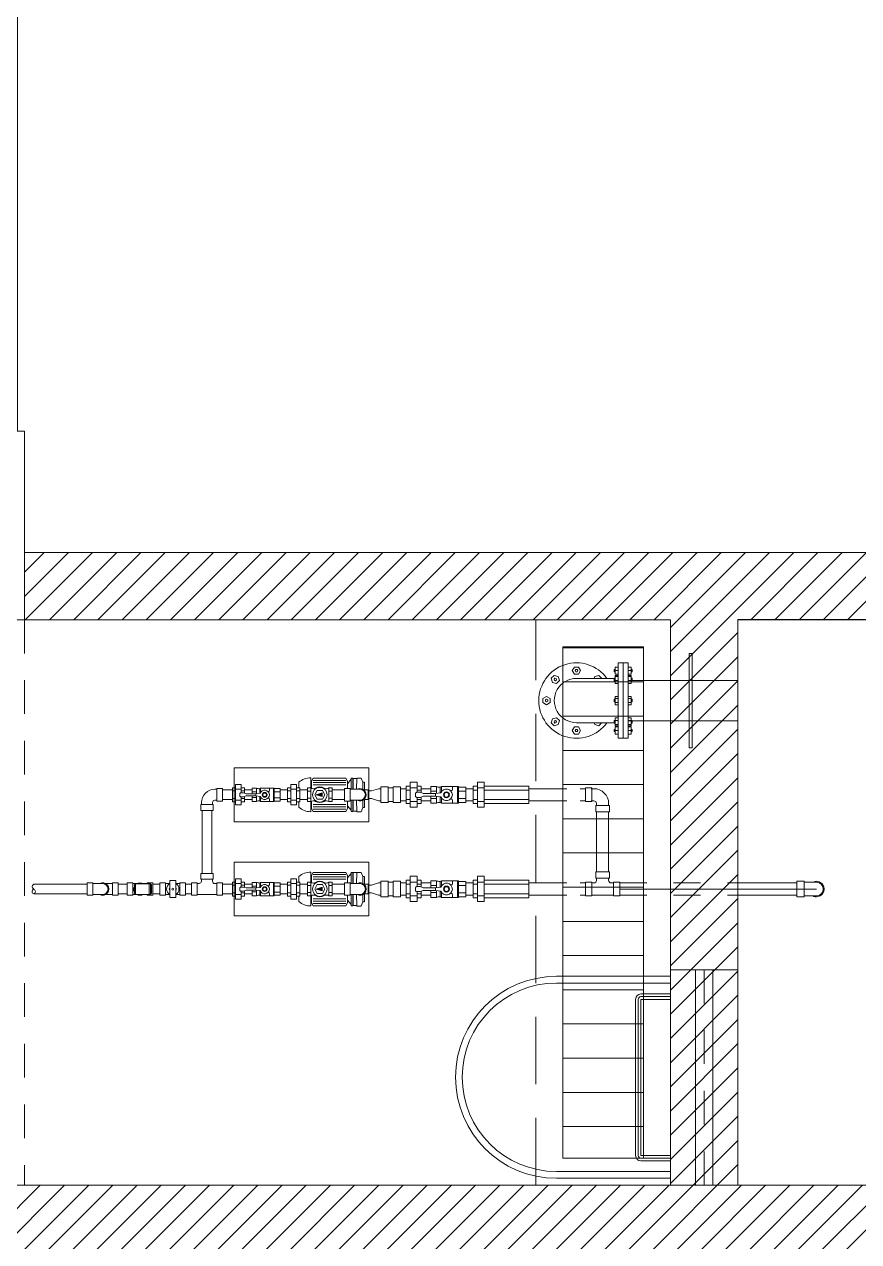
# Model space of a CAD drawing. Header units: millimetres. Extents: x 2085 to 2829, y 1347 to 1643.
# Drawn here: x 2164.391 to 2167.49, y 1611.779 to 1616.299 of the extents above; entities that cross this region are included whole.
import ezdxf

# ---------------------------------------------------------------- set-up
doc = ezdxf.new("R2010")
doc.units = ezdxf.units.MM
for name, pattern in [('HIDDEN', [0.375, 0.25, -0.125]), ('HIDDEN2', [0.1875, 0.125, -0.0625]), ('X_Cisterna$0$DASHED2', [0.375, 0.25, -0.125])]:
    doc.linetypes.add(name, pattern=pattern)
doc.layers.get('0').update_dxf_attribs({"color": 251, "lineweight": 9})
for name, color, linetype, lineweight in [('A-BARANDAS', 251, 'Continuous', 9), ('A-ESTRUCTURA-HATCH', 251, 'Continuous', 13), ('A-ESTRUCTURA-MUROS', 251, 'Continuous', 13), ('A-ESTRUCTURA-PLACAS', 251, 'Continuous', 13), ('A-ESTRUCTURA-VIGAS', 251, 'HIDDEN2', 13), ('A-MUROS', 251, 'Continuous', 9), ('A-SANITARIOS', 251, 'Continuous', 13), ('A_20_Barandas', 251, 'Continuous', 13), ('DESAGUE', 251, 'Continuous', 13), ('X_Cisterna$0$01', 251, 'Continuous', 13), ('X_Cisterna$0$POSTE', 251, 'Continuous', 13), ('X_Cisterna$0$SA-DOMW-EQPM', 251, 'Continuous', 13), ('X_Cisterna$0$SA-EL-EX', 251, 'Continuous', 13), ('X_Cisterna$0$SA-EQUI-CON', 251, 'Continuous', 13)]:
    doc.layers.add(name, color=color, linetype=linetype, lineweight=lineweight)

# ---------------------------------------------------------------- blocks, each defined once
blk = doc.blocks.new('estructuras sotano 1')
at = {"layer": 'A-ESTRUCTURA-HATCH'}
h = blk.add_hatch(dxfattribs=at)
h.set_pattern_fill('ANSI31', color=256, scale=0.02)
h.set_pattern_definition([(45, (-226278.28786, -8188240.62345), (-0.04490128060535, 0.04490128060535), [])])
h.paths.add_polyline_path([(13.08, 0.25), (13.08, 11.25), (15.015, 11.25), (15.015, 11.5), (11.98, 11.5), (11.98, 11.25), (12.83, 11.25), (12.83, 8.8215), (0.25, 8.8215), (0.25, 11.25), (4.22, 11.25), (4.22, 11.5), (0, 11.5), (0, 0.25), (0.25, 0.25), (0.25, 2.7299), (12.8238, 2.7299), (12.8238, 2.9799), (0.25, 2.9799), (0.25, 5.38), (12.8234, 5.38), (12.8234, 5.63), (0.25, 5.63), (0.25, 8.5715), (12.83, 8.5715), (12.83, 0.25)])
h.paths.add_polyline_path([(4.47, 11.5), (11.43, 11.5), (11.43, 11.25), (4.47, 11.25)], flags=17)
h.paths.add_polyline_path([(19.19, 11.5), (26.15, 11.5), (26.15, 11.25), (21.84, 11.25), (21.84, 9.1504), (27.24, 9.1504), (27.24, 11.25), (26.4, 11.25), (26.4, 11.5), (27.49, 11.5), (27.49, 0.25), (27.24, 0.25), (27.24, 4.7254), (26.4, 4.7254), (26.4, 4.9754), (27.24, 4.9754), (27.24, 8.9004), (19.19, 8.9004), (19.19, 5.25), (18.94, 5.25), (18.94, 9.1504), (21.59, 9.1504), (21.59, 11.25), (19.19, 11.25)])
h.paths.add_polyline_path([(19.19, 4.9754), (26.15, 4.9754), (26.15, 4.7254), (19.19, 4.7254)], flags=17)
h.paths.add_polyline_path([(18.94, 4.55), (19.19, 4.55), (19.19, 0.25), (18.94, 0.25)], flags=17)
at = {"layer": 'A-ESTRUCTURA-MUROS'}
for points in [[(19.19, 11.5), (26.15, 11.5)], [(19.19, 11.25), (21.59, 11.25), (21.59, 9.1504), (18.94, 9.1504), (18.94, 5.25)], [(26.4, 11.25), (27.24, 11.25), (27.24, 9.1504), (21.84, 9.1504), (21.84, 11.25), (26.15, 11.25)]]:
    blk.add_lwpolyline(points, dxfattribs=at)
at = {"layer": 'A-ESTRUCTURA-MUROS', "linetype": 'HIDDEN2'}
for points in [[(21.59, 9.9504), (21.84, 9.9504)], [(21.715, 9.1504), (21.715, 9.9504)], [(21.59, 9.1504), (21.84, 9.1504)]]:
    blk.add_lwpolyline(points, dxfattribs=at)
at = {"layer": 'A-ESTRUCTURA-VIGAS'}
blk.add_lwpolyline([(19.19, 11.25), (19.19, 9.1504)], dxfattribs=at)
blk = doc.blocks.new('A$C59BA0E3C')
at = {"layer": 'A-BARANDAS', "ltscale": 0.5}
for points in [[(-0.3756, 0.4242), (-0.3756, 0.0004)], [(-0.3506, 0.4242), (-0.3506, 0.0004)], [(0.3494, 0.4242), (0.3494, 0.0004)], [(0.3744, 0.4242), (0.3744, 0.0004)]]:
    blk.add_lwpolyline(points, dxfattribs=at)
for radius in [0.375, 0.35]:
    blk.add_arc((-0.0006, 0.4242), radius, 0, 180, dxfattribs=at)
blk = doc.blocks.new('ESCALERA')
at = {"layer": 'A_20_Barandas', "linetype": 'Continuous', "ltscale": 0.3}
for p, q in [((-0.31, 0), (-0.31, 0.11)), ((-0.3, 0), (-0.3, 0.11)), ((0.29, 0.13), (-0.29, 0.13)), ((0.29, 0.12), (-0.29, 0.12)), ((-0.29, 0), (-0.29, 0.11)), ((0.29, 0.11), (-0.29, 0.11)), ((0.29, 0), (0.29, 0.11)), ((0.3, 0), (0.3, 0.11)), ((0.31, 0), (0.31, 0.11))]:
    blk.add_line(p, q, dxfattribs=at)
for centre, radius, start, end in [((-0.29, 0.11), 0.02, 90, 180), ((-0.29, 0.11), 0.01, 90, 180), ((0.29, 0.11), 0.02, 0, 90), ((0.29, 0.11), 0.01, 0, 90)]:
    blk.add_arc(centre, radius, start, end, dxfattribs=at)
blk = doc.blocks.new('bombas riego')
at = {"layer": 'X_Cisterna$0$SA-DOMW-EQPM'}
for points in [[(1.5666, 0.35), (1.5437, 0.3433), (1.5437, 0.3567)], [(1.5666, 0), (1.5437, -0.0067), (1.5437, 0.0067)]]:
    blk.add_hatch(color=256, dxfattribs=at).paths.add_polyline_path(points)
blk.add_lwpolyline([(0.4386, 0), (-0.2915, 0)])
at = {"layer": 'X_Cisterna$0$01', "linetype": 'Continuous', "extrusion": (0, 0, -1)}
for p, q in [((1.3993, 0.4119), (1.3923, 0.397)), ((1.3993, 0.4119), (1.415, 0.4119)), ((1.4293, 0.4108), (1.415, 0.4108)), ((1.4305, 0.4119), (1.4305, 0.3703)), ((1.4361, 0.4119), (1.4305, 0.4119)), ((1.4361, 0.3703), (1.4361, 0.4119)), ((1.4361, 0.4077), (1.4502, 0.391)), ((1.4558, 0.4119), (1.4502, 0.4006)), ((1.4558, 0.4119), (1.5777, 0.4119)), ((1.5777, 0.4119), (1.5833, 0.4006)), ((1.5862, 0.4129), (1.5862, 0.3753)), ((1.5862, 0.3753), (1.5862, 0.4129)), ((1.4502, 0.3731), (1.4502, 0.4006)), ((1.4558, 0.4035), (1.5777, 0.4035)), ((1.4558, 0.395), (1.5777, 0.395)), ((1.4558, 0.3866), (1.5777, 0.3866)), ((1.5833, 0.3738), (1.5833, 0.4006)), ((1.5833, 0.4003), (1.5862, 0.4003)), ((1.6304, 0.3963), (1.6304, 0.376)), ((1.4305, 0.2881), (1.4305, 0.3297)), ((1.4361, 0.3297), (1.4361, 0.2881)), ((1.5833, 0.2994), (1.5833, 0.3263)), ((1.5862, 0.3248), (1.5862, 0.2871)), ((1.6304, 0.3241), (1.6304, 0.3037)), ((1.3993, 0.2865), (1.3923, 0.3031)), ((1.3993, 0.2865), (1.415, 0.2865)), ((1.4293, 0.2893), (1.4151, 0.2893)), ((1.4305, 0.2881), (1.4305, 0.2887)), ((1.4305, 0.2887), (1.4305, 0.2881)), ((1.4305, 0.2881), (1.4361, 0.2881)), ((1.4361, 0.2924), (1.4502, 0.309)), ((1.4558, 0.2881), (1.4502, 0.2994)), ((1.4558, 0.3135), (1.5777, 0.3135)), ((1.4558, 0.305), (1.5777, 0.305)), ((1.4558, 0.2966), (1.5777, 0.2966)), ((1.4558, 0.2881), (1.5777, 0.2881)), ((1.5777, 0.2881), (1.5833, 0.2994)), ((1.5833, 0.2994), (1.5862, 0.2994)), ((1.3993, 0.0619), (1.3923, 0.047)), ((1.3993, 0.0619), (1.415, 0.0619)), ((1.4293, 0.0608), (1.415, 0.0608)), ((1.4305, 0.0619), (1.4305, 0.0514)), ((1.4361, 0.0619), (1.4305, 0.0619)), ((1.4305, 0.0203), (1.4305, 0.0619)), ((1.4361, 0.0203), (1.4361, 0.0619)), ((1.4361, 0.0577), (1.4505, 0.0407)), ((1.4558, 0.0619), (1.4502, 0.0506)), ((1.4502, 0.0231), (1.4502, 0.0506)), ((1.4558, 0.0619), (1.5777, 0.0619)), ((1.4558, 0.0534), (1.5777, 0.0534)), ((1.5777, 0.0619), (1.5833, 0.0506)), ((1.5833, 0.0238), (1.5833, 0.0506)), ((1.5833, 0.0503), (1.5862, 0.0503)), ((1.5862, 0.0252), (1.5862, 0.0629)), ((1.5862, 0.0629), (1.5862, 0.0364)), ((1.6304, 0.0463), (1.6304, 0.0307)), ((1.6304, 0.026), (1.6304, 0.0463)), ((1.4502, 0.0231), (1.4502, 0.038)), ((1.4558, 0.045), (1.5777, 0.045)), ((1.4558, 0.0366), (1.5777, 0.0366)), ((1.4305, -0.0619), (1.4305, -0.0203)), ((1.4361, -0.0203), (1.4361, -0.0555)), ((1.4361, -0.0619), (1.4361, -0.0254)), ((1.4361, -0.0577), (1.4502, -0.041)), ((1.4558, -0.0366), (1.5777, -0.0366)), ((1.4558, -0.045), (1.5777, -0.045)), ((1.5833, -0.0506), (1.5833, -0.0238)), ((1.5862, -0.0252), (1.5862, -0.0629)), ((1.6304, -0.0259), (1.6304, -0.0463)), ((1.6304, -0.0307), (1.6304, -0.0463)), ((1.6304, -0.0307), (1.6304, -0.0463)), ((1.3993, -0.0635), (1.3923, -0.0469)), ((1.3993, -0.0635), (1.415, -0.0635)), ((1.4293, -0.0607), (1.4151, -0.0607)), ((1.4305, -0.0619), (1.4305, -0.0613)), ((1.4305, -0.0613), (1.4305, -0.0619)), ((1.4305, -0.0619), (1.4361, -0.0619)), ((1.4558, -0.0619), (1.4502, -0.0506)), ((1.4558, -0.0534), (1.5777, -0.0534)), ((1.4558, -0.0619), (1.5777, -0.0619)), ((1.5777, -0.0619), (1.5833, -0.0506)), ((1.5833, -0.0506), (1.5862, -0.0506))]:
    blk.add_line(p, q, dxfattribs=at)
at = {"layer": 'X_Cisterna$0$01', "linetype": 'Continuous'}
for p, q in [((1.4159, 0.3703), (1.415, 0.4119)), ((1.4293, 0.3703), (1.4293, 0.4108)), ((0.5448, 0.3725), (0.5429, 0.3725)), ((0.5665, 0.3725), (0.5858, 0.3725)), ((0.7358, 0.3725), (0.7767, 0.3725)), ((0.9829, 0.3725), (1.0108, 0.3725)), ((1.176, 0.3725), (1.1407, 0.3725)), ((1.2528, 0.3725), (1.2322, 0.3725)), ((1.3735, 0.3681), (1.3708, 0.3681)), ((1.3708, 0.3681), (1.3708, 0.332)), ((1.387, 0.3681), (1.3735, 0.3681)), ((1.3735, 0.3681), (1.3735, 0.332)), ((1.3923, 0.397), (1.387, 0.397)), ((1.387, 0.397), (1.387, 0.366)), ((1.5063, 0.368), (1.4614, 0.368)), ((1.599, 0.368), (1.6272, 0.368)), ((1.6722, 0.368), (1.7004, 0.368)), ((1.8326, 0.368), (1.8043, 0.368)), ((1.9141, 0.368), (1.8775, 0.368)), ((0.5448, 0.3275), (0.5429, 0.3275)), ((0.5665, 0.3275), (0.5858, 0.3275)), ((0.7358, 0.3275), (0.7767, 0.3275)), ((0.9829, 0.3275), (1.0108, 0.3275)), ((1.176, 0.3275), (1.1407, 0.3275)), ((1.2528, 0.3275), (1.2322, 0.3275)), ((1.3708, 0.332), (1.3735, 0.332)), ((1.3735, 0.332), (1.387, 0.332)), ((1.387, 0.334), (1.387, 0.3031)), ((1.4159, 0.3297), (1.415, 0.2865)), ((1.4293, 0.2893), (1.4293, 0.3297)), ((1.5063, 0.332), (1.4614, 0.332)), ((1.599, 0.332), (1.6272, 0.332)), ((1.6722, 0.332), (1.7004, 0.332)), ((1.8326, 0.332), (1.8043, 0.332)), ((1.9141, 0.332), (1.8775, 0.332)), ((0.4801, 0.0639), (0.4801, 0.2861)), ((0.5251, 0.0639), (0.5251, 0.2861)), ((1.387, 0.3031), (1.3923, 0.3031)), ((1.9538, 0.0578), (1.9538, 0.2922)), ((1.9898, 0.0578), (1.9898, 0.2922)), ((1.3923, 0.047), (1.387, 0.047)), ((1.387, 0.047), (1.387, 0.016)), ((1.4159, 0.0203), (1.415, 0.0619)), ((1.4293, 0.0203), (1.4293, 0.0608)), ((0, 0.0225), (-0.2193, 0.0225)), ((0.5665, 0.0225), (0.5858, 0.0225)), ((0.7358, 0.0225), (0.7767, 0.0225)), ((0.9829, 0.0225), (1.0108, 0.0225)), ((1.176, 0.0225), (1.1407, 0.0225)), ((1.2528, 0.0225), (1.2322, 0.0225)), ((1.3735, 0.0181), (1.3708, 0.0181)), ((1.3708, 0.0181), (1.3708, -0.0181)), ((1.387, 0.0181), (1.3735, 0.0181)), ((1.3735, 0.0181), (1.3735, -0.0181)), ((1.5063, 0.018), (1.4614, 0.018)), ((1.599, 0.018), (1.6272, 0.018)), ((1.6722, 0.018), (1.7004, 0.018)), ((1.8326, 0.018), (1.8043, 0.018)), ((1.9141, 0.018), (1.8775, 0.018)), ((2.0511, 0.018), (2.0296, 0.018)), ((2.1727, 0.018), (2.1467, 0.018)), ((2.3017, 0.018), (2.2682, 0.018)), ((2.4172, 0.018), (2.6151, 0.018)), ((0, -0.0225), (-0.2193, -0.0225)), ((0.5665, -0.0225), (0.5858, -0.0225)), ((0.7358, -0.0225), (0.7767, -0.0225)), ((0.9829, -0.0225), (1.0108, -0.0225)), ((1.176, -0.0225), (1.1407, -0.0225)), ((1.2528, -0.0225), (1.2322, -0.0225)), ((1.3708, -0.0181), (1.3735, -0.0181)), ((1.3735, -0.0181), (1.387, -0.0181)), ((1.387, -0.016), (1.387, -0.0469)), ((1.4159, -0.0203), (1.415, -0.0635)), ((1.4293, -0.0607), (1.4293, -0.0203)), ((1.5063, -0.018), (1.4614, -0.018)), ((1.599, -0.018), (1.6272, -0.018)), ((1.6722, -0.018), (1.7004, -0.018)), ((1.8326, -0.018), (1.8043, -0.018)), ((1.9141, -0.018), (1.8775, -0.018)), ((2.0511, -0.018), (2.0296, -0.018)), ((2.1727, -0.018), (2.1467, -0.018)), ((2.3017, -0.018), (2.2682, -0.018)), ((2.4172, -0.018), (2.6151, -0.018)), ((1.387, -0.0469), (1.3923, -0.0469))]:
    blk.add_line(p, q, dxfattribs=at)
at = {"layer": 'X_Cisterna$0$01', "linetype": 'X_Cisterna$0$DASHED2', "ltscale": 0.2}
for p, q in [((0.7358, 0.3725), (0.5858, 0.3725)), ((0.7358, 0.3275), (0.5858, 0.3275)), ((0.4386, 0.0225), (0, 0.0225)), ((0.7358, 0.0225), (0.5858, 0.0225)), ((0.4386, -0.0225), (0, -0.0225)), ((0.7358, -0.0225), (0.5858, -0.0225))]:
    blk.add_line(p, q, dxfattribs=at)
at = {"layer": 'X_Cisterna$0$01', "linetype": 'Continuous', "flags": 128}
for points in [[(1.3923, 0.3703), (1.3923, 0.397)], [(1.3923, 0.3031), (1.3923, 0.3297)], [(1.4502, 0.2994), (1.4502, 0.3269)], [(1.3923, 0.0203), (1.3923, 0.047)], [(1.3923, -0.0469), (1.3923, -0.0203)], [(1.4502, -0.0506), (1.4502, -0.0231)]]:
    blk.add_lwpolyline(points, dxfattribs=at)
at = {"layer": 'X_Cisterna$0$01', "linetype": 'Continuous', "extrusion": (0, 0, -1)}
for centre, start, end in [((-1.5867, 0.3473), 89.5068, 131.7264), ((-1.5867, 0.3528), 228.2736, 270.4932), ((-1.5867, -0.0028), 89.5068, 131.7264), ((-1.5867, 0.0028), 228.2736, 270.4932)]:
    blk.add_arc(centre, 0.0657, start, end, dxfattribs=at)
at = {"layer": 'X_Cisterna$0$01', "linetype": 'Continuous'}
blk.add_spline([(2.6151, 0.018), (2.6211, 0.009), (2.6151, 0), (2.6091, -0.009), (2.6151, -0.018), (2.6211, -0.009), (2.6151, 0)], degree=3, dxfattribs=at)
at = {"layer": 'X_Cisterna$0$POSTE'}
for points in [[(2.1815, 0.0197), (2.1775, 0.0152), (2.1775, -0.0152), (2.1815, -0.0197)], [(2.2374, 0.0197), (2.2414, 0.0152), (2.2414, -0.0152), (2.2374, -0.0197)]]:
    blk.add_lwpolyline(points, dxfattribs=at)
blk.add_lwpolyline([(2.2374, 0.0197), (2.1815, 0.0197), (2.1815, -0.0197), (2.2374, -0.0197)], close=True, dxfattribs=at)
at = {"layer": 'X_Cisterna$0$POSTE', "flags": 128}
blk.add_lwpolyline([(2.1862, 0.0197), (2.1862, -0.0197)], dxfattribs=at)
at = {"layer": 'X_Cisterna$0$SA-DOMW-EQPM'}
for p, q in [((1.0108, 0.321), (1.0108, 0.3787)), ((1.0375, 0.3787), (1.0108, 0.3787)), ((1.0375, 0.3633), (1.0108, 0.3633)), ((1.0375, 0.381), (1.1013, 0.381)), ((1.0375, 0.3187), (1.0375, 0.381)), ((1.0415, 0.3187), (1.0415, 0.381)), ((1.0605, 0.3697), (1.0605, 0.381)), ((1.099, 0.3651), (1.1013, 0.3642)), ((1.1007, 0.3616), (1.1013, 0.3619)), ((1.1051, 0.3779), (1.1013, 0.381)), ((1.1013, 0.3606), (1.1013, 0.381)), ((1.1051, 0.3568), (1.1051, 0.3779)), ((1.1407, 0.381), (1.1199, 0.381)), ((1.1199, 0.3553), (1.1199, 0.381)), ((1.1407, 0.363), (1.1199, 0.363)), ((1.1407, 0.355), (1.1407, 0.381)), ((1.5063, 0.3755), (1.5187, 0.3755)), ((1.5063, 0.3755), (1.5063, 0.3245)), ((1.5063, 0.3628), (1.5187, 0.3628)), ((1.5187, 0.3245), (1.5187, 0.3755)), ((1.599, 0.3755), (1.5865, 0.3755)), ((1.5865, 0.3245), (1.5865, 0.3755)), ((1.599, 0.3628), (1.5865, 0.3628)), ((1.599, 0.3755), (1.599, 0.3245)), ((1.6395, 0.3641), (1.6272, 0.3641)), ((1.6395, 0.3704), (1.66, 0.3704)), ((1.66, 0.3641), (1.6722, 0.3641)), ((1.7004, 0.3268), (1.7004, 0.3729)), ((1.7218, 0.3729), (1.7004, 0.3729)), ((1.7218, 0.3748), (1.7729, 0.3748)), ((1.7218, 0.3249), (1.7218, 0.3748)), ((1.725, 0.3249), (1.725, 0.3748)), ((1.7401, 0.3657), (1.7401, 0.3748)), ((1.771, 0.3621), (1.7729, 0.3614)), ((1.7758, 0.3723), (1.7729, 0.3748)), ((1.7729, 0.3585), (1.7729, 0.3748)), ((1.7758, 0.3554), (1.7758, 0.3723)), ((1.8043, 0.3748), (1.7877, 0.3748)), ((1.7877, 0.3543), (1.7877, 0.3748)), ((1.8043, 0.354), (1.8043, 0.3748)), ((1.0375, 0.3363), (1.0108, 0.3363)), ((1.0375, 0.321), (1.0108, 0.321)), ((1.0375, 0.3187), (1.1013, 0.3187)), ((1.0605, 0.3187), (1.0605, 0.33)), ((1.0991, 0.3346), (1.1013, 0.3354)), ((1.1007, 0.3379), (1.1013, 0.3377)), ((1.1013, 0.3187), (1.1013, 0.3391)), ((1.1051, 0.3217), (1.1013, 0.3187)), ((1.1051, 0.3217), (1.1051, 0.3428)), ((1.1199, 0.3191), (1.1199, 0.3443)), ((1.1407, 0.3367), (1.1199, 0.3367)), ((1.1407, 0.3191), (1.1199, 0.3191)), ((1.1234, 0.355), (1.1688, 0.355)), ((1.1234, 0.3446), (1.1688, 0.3446)), ((1.1407, 0.3191), (1.1407, 0.3446)), ((1.5063, 0.3373), (1.5187, 0.3373)), ((1.5063, 0.3245), (1.5187, 0.3245)), ((1.599, 0.3373), (1.5865, 0.3373)), ((1.599, 0.3245), (1.5865, 0.3245)), ((1.6395, 0.3359), (1.6272, 0.3359)), ((1.6395, 0.3297), (1.66, 0.3297)), ((1.66, 0.3359), (1.6722, 0.3359)), ((1.7218, 0.3607), (1.7004, 0.3607)), ((1.7218, 0.339), (1.7004, 0.339)), ((1.7218, 0.3268), (1.7004, 0.3268)), ((1.7218, 0.3249), (1.7729, 0.3249)), ((1.7401, 0.3249), (1.7401, 0.334)), ((1.7711, 0.3376), (1.7729, 0.3383)), ((1.7723, 0.3593), (1.7729, 0.3595)), ((1.7723, 0.3404), (1.7729, 0.3402)), ((1.7729, 0.3249), (1.7729, 0.3413)), ((1.7758, 0.3274), (1.7729, 0.3249)), ((1.7758, 0.3274), (1.7758, 0.3443)), ((1.8043, 0.3604), (1.7877, 0.3604)), ((1.7877, 0.3253), (1.7877, 0.3454)), ((1.8043, 0.3393), (1.7877, 0.3393)), ((1.8043, 0.3253), (1.7877, 0.3253)), ((1.7905, 0.354), (1.8268, 0.354)), ((1.7905, 0.3457), (1.8268, 0.3457)), ((1.8043, 0.3253), (1.8043, 0.3457)), ((1.0108, -0.029), (1.0108, 0.0286)), ((1.0375, 0.0286), (1.0108, 0.0286)), ((1.0375, 0.0133), (1.0108, 0.0133)), ((1.0375, 0.0309), (1.1013, 0.0309)), ((1.0375, -0.0313), (1.0375, 0.0309)), ((1.0415, -0.0313), (1.0415, 0.0309)), ((1.0605, 0.0197), (1.0605, 0.0309)), ((1.099, 0.0151), (1.1013, 0.0142)), ((1.1007, 0.0116), (1.1013, 0.0119)), ((1.1051, 0.0279), (1.1013, 0.0309)), ((1.1013, 0.0106), (1.1013, 0.0309)), ((1.1051, 0.0068), (1.1051, 0.0279)), ((1.1407, 0.0309), (1.1199, 0.0309)), ((1.1199, 0.0053), (1.1199, 0.0309)), ((1.1407, 0.0129), (1.1199, 0.0129)), ((1.1234, 0.005), (1.1688, 0.005)), ((1.1407, 0.005), (1.1407, 0.0309)), ((1.5063, 0.0255), (1.5187, 0.0255)), ((1.5063, 0.0255), (1.5063, -0.0255)), ((1.5063, 0.0127), (1.5187, 0.0127)), ((1.5187, -0.0255), (1.5187, 0.0255)), ((1.599, 0.0255), (1.5865, 0.0255)), ((1.5865, -0.0255), (1.5865, 0.0255)), ((1.599, 0.0127), (1.5865, 0.0127)), ((1.599, 0.0255), (1.599, -0.0255)), ((1.6395, 0.0141), (1.6272, 0.0141)), ((1.6395, 0.0204), (1.66, 0.0204)), ((1.66, 0.0141), (1.6722, 0.0141)), ((1.7004, -0.0232), (1.7004, 0.0229)), ((1.7218, 0.0229), (1.7004, 0.0229)), ((1.7218, 0.0107), (1.7004, 0.0107)), ((1.7218, 0.0248), (1.7729, 0.0248)), ((1.7218, -0.0251), (1.7218, 0.0248)), ((1.725, -0.0251), (1.725, 0.0248)), ((1.7401, 0.0157), (1.7401, 0.0248)), ((1.771, 0.0121), (1.7729, 0.0114)), ((1.7723, 0.0093), (1.7729, 0.0095)), ((1.7758, 0.0223), (1.7729, 0.0248)), ((1.7729, 0.0084), (1.7729, 0.0248)), ((1.7758, 0.0054), (1.7758, 0.0223)), ((1.8043, 0.0248), (1.7877, 0.0248)), ((1.7877, 0.0042), (1.7877, 0.0248)), ((1.8043, 0.0104), (1.7877, 0.0104)), ((1.7905, 0.004), (1.8268, 0.004)), ((1.8043, 0.004), (1.8043, 0.0248)), ((1.0375, -0.0137), (1.0108, -0.0137)), ((1.0375, -0.029), (1.0108, -0.029)), ((1.0375, -0.0313), (1.1013, -0.0313)), ((1.0605, -0.0313), (1.0605, -0.0201)), ((1.0991, -0.0155), (1.1013, -0.0147)), ((1.1007, -0.0121), (1.1013, -0.0123)), ((1.1013, -0.0313), (1.1013, -0.011)), ((1.1051, -0.0283), (1.1013, -0.0313)), ((1.1051, -0.0283), (1.1051, -0.0072)), ((1.1199, -0.0309), (1.1199, -0.0057)), ((1.1407, -0.0133), (1.1199, -0.0133)), ((1.1407, -0.0309), (1.1199, -0.0309)), ((1.1234, -0.0054), (1.1688, -0.0054)), ((1.1407, -0.0309), (1.1407, -0.0054)), ((1.5063, -0.0127), (1.5187, -0.0127)), ((1.5063, -0.0255), (1.5187, -0.0255)), ((1.599, -0.0127), (1.5865, -0.0127)), ((1.599, -0.0255), (1.5865, -0.0255)), ((1.6395, -0.0141), (1.6272, -0.0141)), ((1.6395, -0.0203), (1.66, -0.0203)), ((1.66, -0.0141), (1.6722, -0.0141)), ((1.7218, -0.011), (1.7004, -0.011)), ((1.7218, -0.0232), (1.7004, -0.0232)), ((1.7218, -0.0251), (1.7729, -0.0251)), ((1.7401, -0.0251), (1.7401, -0.016)), ((1.7711, -0.0124), (1.7729, -0.0117)), ((1.7723, -0.0097), (1.7729, -0.0099)), ((1.7729, -0.0251), (1.7729, -0.0088)), ((1.7758, -0.0226), (1.7729, -0.0251)), ((1.7758, -0.0226), (1.7758, -0.0057)), ((1.7877, -0.0248), (1.7877, -0.0046)), ((1.8043, -0.0107), (1.7877, -0.0107)), ((1.8043, -0.0248), (1.7877, -0.0248)), ((1.7905, -0.0043), (1.8268, -0.0043)), ((1.8043, -0.0248), (1.8043, -0.0043))]:
    blk.add_line(p, q, dxfattribs=at)
for points in [[(0.5349, 0.3725), (0.5429, 0.3725)], [(1.099, 0.3651), (1.098, 0.3651)], [(1.44, 0.3703), (1.4036, 0.3703)], [(1.771, 0.3621), (1.7701, 0.3621)], [(1.9427, 0.3703), (1.9354, 0.3703)], [(0.4801, 0.3177), (0.4801, 0.3097)], [(0.5251, 0.3097), (0.5251, 0.3178)], [(0.5349, 0.3275), (0.5429, 0.3275)], [(1.0991, 0.3346), (1.098, 0.3346)], [(1.1234, 0.355), (1.103, 0.357)], [(1.1234, 0.3446), (1.103, 0.3426)], [(1.1234, 0.355), (1.1234, 0.3446)], [(1.1803, 0.3592), (1.1688, 0.355)], [(1.1803, 0.3404), (1.1688, 0.3446)], [(1.44, 0.3297), (1.4036, 0.3297)], [(1.5666, 0.35), (1.5437, 0.3433), (1.5437, 0.3567), (1.5666, 0.35)], [(1.7711, 0.3376), (1.7701, 0.3376)], [(1.7905, 0.354), (1.7741, 0.3556)], [(1.7905, 0.3457), (1.7741, 0.3441)], [(1.7905, 0.354), (1.7905, 0.3457)], [(1.836, 0.3573), (1.8268, 0.354)], [(1.836, 0.3423), (1.8268, 0.3457)], [(1.9427, 0.3297), (1.9354, 0.3297)], [(1.9515, 0.3136), (1.9515, 0.3209)], [(1.9922, 0.3208), (1.9922, 0.3136)], [(0.4703, 0.0225), (0.4623, 0.0225)], [(0.4801, 0.0323), (0.4801, 0.0403)], [(0.5251, 0.0403), (0.5251, 0.0322)], [(0.5349, 0.0225), (0.5429, 0.0225)], [(1.099, 0.0151), (1.098, 0.0151)], [(1.1234, 0.005), (1.103, 0.007)], [(1.1234, 0.005), (1.1234, -0.0054)], [(1.1803, 0.0091), (1.1688, 0.005)], [(1.44, 0.0203), (1.4036, 0.0203)], [(1.5666, 0), (1.5437, -0.0067), (1.5437, 0.0067), (1.5666, 0)], [(1.771, 0.0121), (1.7701, 0.0121)], [(1.7905, 0.004), (1.7741, 0.0056)], [(1.7905, 0.004), (1.7905, -0.0043)], [(1.836, 0.0073), (1.8268, 0.004)], [(1.9427, 0.0203), (1.9354, 0.0203)], [(1.9515, 0.0364), (1.9515, 0.0291)], [(1.9922, 0.0292), (1.9922, 0.0364)], [(2.001, 0.0203), (2.0083, 0.0203)], [(2.088, 0.0203), (2.0725, 0.0203)], [(2.1253, 0.0203), (2.1098, 0.0203)], [(2.194, 0.0197), (2.194, 0.0231), (2.1727, 0.0231), (2.1727, -0.0231), (2.194, -0.0231), (2.194, -0.0197)], [(2.2095, 0.0203), (2.194, 0.0203)], [(2.2469, 0.0203), (2.2314, 0.0203)], [(2.323, 0.0203), (2.3485, 0.0203)], [(2.3958, 0.0203), (2.3594, 0.0203)], [(0.4623, -0.0225), (0.5429, -0.0225)], [(1.0991, -0.0155), (1.098, -0.0155)], [(1.1234, -0.0054), (1.103, -0.0074)], [(1.1803, -0.0096), (1.1688, -0.0054)], [(1.44, -0.0203), (1.4036, -0.0203)], [(1.7711, -0.0124), (1.7701, -0.0124)], [(1.7905, -0.0043), (1.7741, -0.0059)], [(1.836, -0.0077), (1.8268, -0.0043)], [(2.0083, -0.0203), (1.9354, -0.0203)], [(2.088, -0.0203), (2.0725, -0.0203)], [(2.1253, -0.0203), (2.1098, -0.0203)], [(2.2095, -0.0203), (2.194, -0.0203)], [(2.2469, -0.0203), (2.2314, -0.0203)], [(2.323, -0.0203), (2.3485, -0.0203)], [(2.3958, -0.0203), (2.3594, -0.0203)]]:
    blk.add_lwpolyline(points, dxfattribs=at)
for points in [[(0.5665, 0.3755), (0.5665, 0.3245), (0.5429, 0.3245), (0.5429, 0.3755)], [(1.4614, 0.3269), (1.4614, 0.3731), (1.44, 0.3731), (1.44, 0.3269)], [(1.5717, 0.35), (1.5622, 0.3335), (1.5431, 0.3335), (1.5336, 0.35), (1.5431, 0.3665), (1.5622, 0.3665)], [(1.6395, 0.376), (1.6272, 0.376), (1.6272, 0.3241), (1.6395, 0.3241)], [(1.6395, 0.3878), (1.66, 0.3878), (1.66, 0.3127), (1.6395, 0.3127)], [(1.66, 0.376), (1.6722, 0.376), (1.6722, 0.3241), (1.66, 0.3241)], [(1.9141, 0.3731), (1.9141, 0.3269), (1.9354, 0.3269), (1.9354, 0.3731)], [(0.477, 0.3097), (0.5281, 0.3097), (0.5281, 0.2861), (0.477, 0.2861)], [(1.9949, 0.3136), (1.9488, 0.3136), (1.9488, 0.2922), (1.9949, 0.2922)], [(0.477, 0.0403), (0.5281, 0.0403), (0.5281, 0.0639), (0.477, 0.0639)], [(1.9949, 0.0364), (1.9488, 0.0364), (1.9488, 0.0578), (1.9949, 0.0578)], [(0.4386, -0.0255), (0.4386, 0.0255), (0.4623, 0.0255), (0.4623, -0.0255)], [(0.5665, -0.0255), (0.5665, 0.0255), (0.5429, 0.0255), (0.5429, -0.0255)], [(1.4614, -0.0231), (1.4614, 0.0231), (1.44, 0.0231), (1.44, -0.0231)], [(1.5717, 0), (1.5622, -0.0165), (1.5431, -0.0165), (1.5336, 0), (1.5431, 0.0165), (1.5622, 0.0165)], [(1.6395, 0.026), (1.6272, 0.026), (1.6272, -0.0259), (1.6395, -0.0259)], [(1.6395, 0.0377), (1.66, 0.0377), (1.66, -0.0373), (1.6395, -0.0373)], [(1.66, 0.026), (1.6722, 0.026), (1.6722, -0.0259), (1.66, -0.0259)], [(1.9141, -0.0231), (1.9141, 0.0231), (1.9354, 0.0231), (1.9354, -0.0231)], [(2.0296, -0.0231), (2.0296, 0.0231), (2.0083, 0.0231), (2.0083, -0.0231)], [(2.0725, -0.0231), (2.0725, 0.0231), (2.0511, 0.0231), (2.0511, -0.0231)], [(2.0877, -0.0311), (2.0877, 0.0311), (2.1101, 0.0311), (2.1101, -0.0311)], [(2.1253, -0.0231), (2.1253, 0.0231), (2.1467, 0.0231), (2.1467, -0.0231)], [(2.2469, -0.0231), (2.2469, 0.0231), (2.2682, 0.0231), (2.2682, -0.0231)], [(2.3017, -0.0231), (2.3017, 0.0231), (2.323, 0.0231), (2.323, -0.0231)], [(2.4172, -0.0231), (2.4172, 0.0231), (2.3958, 0.0231), (2.3958, -0.0231)]]:
    blk.add_lwpolyline(points, close=True, dxfattribs=at)
for points in [[(1.1803, 0.3592), (1.192, 0.3592, -0.414214), (1.1972, 0.354), (1.1972, 0.3456, -0.414214), (1.192, 0.3404), (1.1803, 0.3404)], [(1.836, 0.3573), (1.8454, 0.3573, -0.414214), (1.8495, 0.3532), (1.8495, 0.3465, -0.414214), (1.8454, 0.3423), (1.836, 0.3423)], [(1.1803, 0.0091), (1.192, 0.0091, -0.414214), (1.1972, 0.004), (1.1972, -0.0045, -0.414214), (1.192, -0.0096), (1.1803, -0.0096)], [(1.836, 0.0073), (1.8454, 0.0073, -0.414214), (1.8495, 0.0032), (1.8495, -0.0036, -0.414214), (1.8454, -0.0077), (1.836, -0.0077)]]:
    blk.add_lwpolyline(points, format="xyb", dxfattribs=at)
for centre, radius in [((1.5526, 0.35), 0.0274), ((1.0823, 0.3498), 0.0112), ((1.0823, 0.3498), 0.00962), ((1.0823, 0.3498), 0.00833), ((1.7576, 0.3499), 0.00896), ((1.7576, 0.3499), 0.0077), ((1.7576, 0.3499), 0.00667), ((1.0823, -0.0002), 0.0112), ((1.0823, -0.0002), 0.00962), ((1.0823, -0.0002), 0.00833), ((1.5526, 0), 0.0274), ((1.7576, -0.0002), 0.00896), ((1.7576, -0.0002), 0.0077), ((1.7576, -0.0002), 0.00667), ((2.0989, 0), 0.00365)]:
    blk.add_circle(centre, radius, dxfattribs=at)
for centre, radius, start, end in [((0.5345, 0.3181), 0.0544, 89.6177, 180.3823), ((1.0823, 0.3498), 0.0219, 19.1644, 340.7841), ((1.065, 0.3697), 0.00459, 180, 298.7463), ((1.1033, 0.4244), 0.0465, 272.1566, 290.9292), ((1.4036, 0.35), 0.0231, 61.8001, 298.1999), ((1.4036, 0.35), 0.0203, 90, 270), ((1.5285, 0.3896), 0.0171, 235.2456, 298.806), ((1.5526, 0.35), 0.0292, 57.085, 122.915), ((1.5768, 0.3896), 0.0171, 241.194, 304.7544), ((1.7576, 0.3499), 0.0175, 19.1644, 340.7841), ((1.7438, 0.3657), 0.00367, 180, 298.7463), ((1.7744, 0.4095), 0.0372, 272.1566, 290.9292), ((1.943, 0.3212), 0.0492, 359.6177, 90.3823), ((0.5355, 0.317), 0.0105, 93.7704, 175.5695), ((1.065, 0.33), 0.00459, 61.2537, 180), ((1.1065, 0.2865), 0.0352, 67.5423, 92.2938), ((1.5285, 0.3105), 0.0171, 61.194, 124.7544), ((1.5526, 0.35), 0.0292, 237.085, 302.915), ((1.5768, 0.3105), 0.0171, 55.2456, 118.806), ((1.7438, 0.334), 0.00367, 61.2537, 180), ((1.7769, 0.2992), 0.0282, 67.5423, 92.2938), ((1.942, 0.3202), 0.0095, 4.4305, 86.2296), ((0.4694, 0.0332), 0.0107, 274.8932, 355.1068), ((0.5355, 0.033), 0.0105, 184.4305, 266.2296), ((1.0823, -0.0002), 0.0219, 19.1644, 340.7841), ((1.065, 0.0197), 0.00459, 180, 298.7463), ((1.1033, 0.0744), 0.0465, 272.1566, 290.9292), ((1.4036, 0), 0.0231, 61.8001, 298.1999), ((1.4036, 0), 0.0203, 90, 270), ((1.5285, 0.0395), 0.0171, 235.2456, 298.806), ((1.5526, 0), 0.0292, 57.085, 122.915), ((1.5768, 0.0395), 0.0171, 241.194, 304.7544), ((1.7576, -0.0002), 0.0175, 19.1644, 340.7841), ((1.7438, 0.0157), 0.00367, 180, 298.7463), ((1.7744, 0.0595), 0.0372, 272.1566, 290.9292), ((1.942, 0.0298), 0.0095, 273.7704, 355.5695), ((2.0018, 0.03), 0.00971, 184.8932, 265.1068), ((2.0989, 0), 0.0231, 118.9757, 241.0243), ((2.0989, 0), 0.0127, 151.7388, 208.2612), ((2.0989, 0), 0.0231, 298.9757, 61.0243), ((2.0989, 0), 0.0127, 331.7388, 28.2612), ((2.2205, 0), 0.0231, 58.5367, 121.4633), ((2.2205, 0), 0.0231, 335.0523, 24.9477), ((2.3594, 0), 0.0231, 61.8001, 298.1999), ((2.3594, 0), 0.0203, 90, 270), ((2.3594, 0), 0.0231, 61.8001, 118.1999), ((1.065, -0.0201), 0.00459, 61.2537, 180), ((1.1065, -0.0635), 0.0352, 67.5423, 92.2938), ((1.5285, -0.0395), 0.0171, 61.194, 124.7544), ((1.5526, 0), 0.0292, 237.085, 302.915), ((1.5768, -0.0395), 0.0171, 55.2456, 118.806), ((1.7438, -0.016), 0.00367, 61.2537, 180), ((1.7769, -0.0508), 0.0282, 67.5423, 92.2938), ((2.2205, 0), 0.0231, 238.5367, 301.4633), ((2.3594, 0), 0.0231, 241.8001, 298.1999)]:
    blk.add_arc(centre, radius, start, end, dxfattribs=at)
at = {"layer": 'X_Cisterna$0$SA-EL-EX'}
for points in [[(1.3708, 0.25), (1.8708, 0.25), (1.8708, 0.45), (1.3708, 0.45)], [(1.3708, -0.1), (1.8708, -0.1), (1.8708, 0.1), (1.3708, 0.1)]]:
    blk.add_lwpolyline(points, close=True, dxfattribs=at)
at = {"layer": 'X_Cisterna$0$SA-EQUI-CON'}
for p, q in [((0.942, 0.3677), (0.7767, 0.3677)), ((0.942, 0.3755), (0.9676, 0.3755)), ((0.9676, 0.3677), (0.9829, 0.3677)), ((1.1913, 0.3677), (1.176, 0.3677)), ((1.2169, 0.3755), (1.1913, 0.3755)), ((1.2169, 0.3677), (1.2322, 0.3677)), ((1.8448, 0.3641), (1.8326, 0.3641)), ((1.8653, 0.3704), (1.8448, 0.3704)), ((1.8653, 0.3641), (1.8775, 0.3641)), ((0.942, 0.3324), (0.7767, 0.3324)), ((0.942, 0.3246), (0.9676, 0.3246)), ((0.9676, 0.3324), (0.9829, 0.3324)), ((1.1913, 0.3324), (1.176, 0.3324)), ((1.2169, 0.3246), (1.1913, 0.3246)), ((1.2169, 0.3324), (1.2322, 0.3324)), ((1.8448, 0.3359), (1.8326, 0.3359)), ((1.8653, 0.3297), (1.8448, 0.3297)), ((1.8653, 0.3359), (1.8775, 0.3359)), ((0.942, 0.0176), (0.7767, 0.0176)), ((0.942, 0.0255), (0.9676, 0.0255)), ((0.9676, 0.0176), (0.9829, 0.0176)), ((1.1913, 0.0176), (1.176, 0.0176)), ((1.2169, 0.0255), (1.1913, 0.0255)), ((1.2169, 0.0176), (1.2322, 0.0176)), ((1.8448, 0.0141), (1.8326, 0.0141)), ((1.8653, 0.0204), (1.8448, 0.0204)), ((1.8653, 0.0141), (1.8775, 0.0141)), ((0.942, -0.0176), (0.7767, -0.0176)), ((0.942, -0.0254), (0.9676, -0.0254)), ((0.9676, -0.0176), (0.9829, -0.0176)), ((1.1913, -0.0176), (1.176, -0.0176)), ((1.2169, -0.0254), (1.1913, -0.0254)), ((1.2169, -0.0176), (1.2322, -0.0176)), ((1.8448, -0.0141), (1.8326, -0.0141)), ((1.8653, -0.0203), (1.8448, -0.0203)), ((1.8653, -0.0141), (1.8775, -0.0141))]:
    blk.add_line(p, q, dxfattribs=at)
for points in [[(0.942, 0.3825), (0.7767, 0.3825), (0.7767, 0.3176), (0.942, 0.3176)], [(0.942, 0.3972), (0.9676, 0.3972), (0.9676, 0.3034), (0.942, 0.3034)], [(0.9676, 0.3825), (0.9829, 0.3825), (0.9829, 0.3176), (0.9676, 0.3176)], [(1.2169, 0.3825), (1.2322, 0.3825), (1.2322, 0.3176), (1.2169, 0.3176)], [(1.2798, 0.3212), (1.2798, 0.3789), (1.2528, 0.3789), (1.2528, 0.3212)], [(1.3255, 0.3212), (1.3255, 0.3789), (1.2985, 0.3789), (1.2985, 0.3212)], [(1.8653, 0.376), (1.8775, 0.376), (1.8775, 0.3241), (1.8653, 0.3241)], [(0.942, 0.0472), (0.9676, 0.0472), (0.9676, -0.0466), (0.942, -0.0466)], [(-0.2193, 0.0288), (-0.2193, -0.0288), (-0.246, -0.0288), (-0.246, 0.0288)], [(0.942, 0.0325), (0.7767, 0.0325), (0.7767, -0.0324), (0.942, -0.0324)], [(0.9676, 0.0325), (0.9829, 0.0325), (0.9829, -0.0324), (0.9676, -0.0324)], [(1.2169, 0.0325), (1.2322, 0.0325), (1.2322, -0.0324), (1.2169, -0.0324)], [(1.2798, -0.0288), (1.2798, 0.0288), (1.2528, 0.0288), (1.2528, -0.0288)], [(1.3255, -0.0288), (1.3255, 0.0288), (1.2985, 0.0288), (1.2985, -0.0288)], [(1.8653, 0.026), (1.8775, 0.026), (1.8775, -0.0259), (1.8653, -0.0259)]]:
    blk.add_lwpolyline(points, close=True, dxfattribs=at)
for points in [[(1.1913, 0.3592), (1.1913, 0.3825), (1.176, 0.3825), (1.176, 0.3576)], [(1.1913, 0.3404), (1.1913, 0.3034), (1.2169, 0.3034), (1.2169, 0.3972), (1.1913, 0.3972), (1.1913, 0.3592)], [(1.2985, 0.3754), (1.2798, 0.3754)], [(1.3255, 0.3725), (1.3342, 0.3725), (1.3601, 0.3643), (1.3708, 0.3643)], [(1.8448, 0.3573), (1.8448, 0.376), (1.8326, 0.376), (1.8326, 0.3561)], [(1.8448, 0.3423), (1.8448, 0.3127), (1.8653, 0.3127), (1.8653, 0.3878), (1.8448, 0.3878), (1.8448, 0.3573)], [(1.176, 0.342), (1.176, 0.3176), (1.1913, 0.3176), (1.1913, 0.3404)], [(1.2985, 0.3246), (1.2798, 0.3246)], [(1.3708, 0.3357), (1.3601, 0.3357), (1.3342, 0.3275), (1.3255, 0.3275)], [(1.8326, 0.3436), (1.8326, 0.3241), (1.8448, 0.3241), (1.8448, 0.3423)], [(1.1913, -0.0096), (1.1913, -0.0466), (1.2169, -0.0466), (1.2169, 0.0472), (1.1913, 0.0472), (1.1913, 0.0091)], [(-0.246, 0.0254), (-0.2915, 0.0254)], [(1.1913, 0.0091), (1.1913, 0.0325), (1.176, 0.0325), (1.176, 0.0076)], [(1.2985, 0.0254), (1.2798, 0.0254)], [(1.3255, 0.0225), (1.3342, 0.0225), (1.3601, 0.0143), (1.3708, 0.0143)], [(1.8448, 0.0073), (1.8448, 0.026), (1.8326, 0.026), (1.8326, 0.0061)], [(1.8448, -0.0077), (1.8448, -0.0373), (1.8653, -0.0373), (1.8653, 0.0377), (1.8448, 0.0377), (1.8448, 0.0073)], [(-0.246, -0.0254), (-0.2915, -0.0254)], [(1.176, -0.008), (1.176, -0.0324), (1.1913, -0.0324), (1.1913, -0.0096)], [(1.2985, -0.0254), (1.2798, -0.0254)], [(1.3708, -0.0143), (1.3601, -0.0143), (1.3342, -0.0225), (1.3255, -0.0225)], [(1.8326, -0.0064), (1.8326, -0.0259), (1.8448, -0.0259), (1.8448, -0.0077)]]:
    blk.add_lwpolyline(points, dxfattribs=at)
for radius, start, end in [(0.0288, 61.8001, 298.1999), (0.0254, 90, 270)]:
    blk.add_arc((-0.2915, 0), radius, start, end, dxfattribs=at)
blk = doc.blocks.new('BOMBAS-28.02.2025')
at = {"layer": 'DESAGUE'}
h = blk.add_hatch(dxfattribs=at)
h.set_pattern_fill('ANSI31', color=256, scale=0.04, angle=315)
h.set_pattern_definition([(1e-14, (3010.3773, 953.96465), (-3e-17, 0.127), [])])
h.paths.add_polyline_path([(8.46, -1.9), (8.76, -1.9), (8.76, -0.1001), (8.46, -0.1001)])
at = {"layer": 'A-SANITARIOS', "linetype": 'Continuous'}
for p, q in [((8.5105, -0.218), (8.65, -0.218)), ((8.65, -0.1891), (8.6651, -0.1891)), ((8.65, -0.2181), (8.6537, -0.2181)), ((8.65, -0.2229), (8.6537, -0.2229)), ((8.6537, -0.2107), (8.6651, -0.2107)), ((8.6537, -0.2256), (8.6651, -0.2256)), ((8.6838, -0.2151), (8.6838, -0.1943)), ((8.6838, -0.2151), (8.6838, -0.1943)), ((8.6838, -0.2152), (8.6838, -0.3851)), ((8.6838, -0.2152), (8.6838, -0.2944)), ((8.6838, -0.2152), (8.6838, -0.3851)), ((8.6838, -0.2152), (8.6838, -0.2944)), ((8.7177, -0.1891), (8.7026, -0.1891)), ((8.714, -0.2107), (8.7026, -0.2107)), ((8.714, -0.2256), (8.7026, -0.2256)), ((8.7177, -0.2181), (8.714, -0.2181)), ((8.7177, -0.2229), (8.714, -0.2229)), ((8.6537, -0.2977), (8.65, -0.2977)), ((8.6537, -0.3026), (8.65, -0.3026)), ((8.6537, -0.2924), (8.6651, -0.2924)), ((8.6537, -0.3079), (8.6651, -0.3079)), ((8.6838, -0.3058), (8.6838, -0.3851)), ((8.6838, -0.3058), (8.6838, -0.3851)), ((8.714, -0.2924), (8.7026, -0.2924)), ((8.714, -0.3079), (8.7026, -0.3079)), ((8.714, -0.2977), (8.7177, -0.2977)), ((8.714, -0.3026), (8.7177, -0.3026)), ((8.5105, -0.3823), (8.65, -0.3823)), ((8.65, -0.3774), (8.6537, -0.3774)), ((8.65, -0.3822), (8.6537, -0.3822)), ((8.6537, -0.3747), (8.6651, -0.3747)), ((8.6537, -0.3896), (8.6651, -0.3896)), ((8.6838, -0.3851), (8.6838, -0.406)), ((8.6838, -0.3851), (8.6838, -0.406)), ((8.714, -0.3747), (8.7026, -0.3747)), ((8.714, -0.3896), (8.7026, -0.3896)), ((8.7177, -0.3774), (8.714, -0.3774)), ((8.7177, -0.3822), (8.714, -0.3822)), ((8.65, -0.4112), (8.6651, -0.4112)), ((8.7177, -0.4112), (8.7026, -0.4112))]:
    blk.add_line(p, q, dxfattribs=at)
at = {"layer": 'A-SANITARIOS'}
for p, q in [((8.7026, -0.2251), (9.11, -0.2252)), ((8.7026, -0.3751), (9.11, -0.3751))]:
    blk.add_line(p, q, dxfattribs=at)
for points in [[(8.9287, -0.4752), (8.9407, -0.4752), (8.9407, -0.1252), (8.9287, -0.1252)], [(9.11, -2.0996), (8.86, -2.0996), (8.86, -1.2996), (9.11, -1.2996)], [(9.0165, -2.0996), (8.9528, -2.0996), (8.9528, -1.2996), (9.0165, -1.2996)]]:
    blk.add_lwpolyline(points, close=True, dxfattribs=at)
at = {"layer": 'A-SANITARIOS', "linetype": 'Continuous'}
for points in [[(8.5028, -0.1757), (8.4951, -0.1891), (8.5028, -0.2024), (8.5182, -0.2024), (8.5259, -0.1891), (8.5182, -0.1757)], [(8.6537, -0.2024), (8.6651, -0.2024), (8.6651, -0.1757), (8.6537, -0.1757)], [(8.6838, -0.4401), (8.6838, -0.1602), (8.6651, -0.1602), (8.6651, -0.4401)], [(8.6838, -0.4401), (8.6838, -0.1602), (8.7026, -0.1602), (8.7026, -0.4401)], [(8.714, -0.2024), (8.7026, -0.2024), (8.7026, -0.1757), (8.714, -0.1757)], [(8.4171, -0.2176), (8.4211, -0.2325), (8.436, -0.2365), (8.4469, -0.2256), (8.4429, -0.2107), (8.428, -0.2067)], [(8.4272, -0.2203), (8.4285, -0.2251), (8.4332, -0.2263), (8.4367, -0.2229), (8.4355, -0.2181), (8.4307, -0.2168)], [(8.5081, -0.1848), (8.5056, -0.1891), (8.5081, -0.1933), (8.513, -0.1933), (8.5154, -0.1891), (8.513, -0.1848)], [(8.6537, -0.2365), (8.6651, -0.2365), (8.6651, -0.2067), (8.6537, -0.2067)], [(8.714, -0.2365), (8.7026, -0.2365), (8.7026, -0.2067), (8.714, -0.2067)], [(8.3861, -0.3079), (8.3994, -0.3156), (8.4128, -0.3079), (8.4128, -0.2924), (8.3994, -0.2847), (8.3861, -0.2924)], [(8.3952, -0.3026), (8.3994, -0.3051), (8.4037, -0.3026), (8.4037, -0.2977), (8.3994, -0.2952), (8.3952, -0.2977)], [(8.6537, -0.2847), (8.6651, -0.2847), (8.6651, -0.3156), (8.6537, -0.3156)], [(8.714, -0.2847), (8.7026, -0.2847), (8.7026, -0.3156), (8.714, -0.3156)], [(8.428, -0.3936), (8.4429, -0.3896), (8.4469, -0.3747), (8.436, -0.3638), (8.4211, -0.3678), (8.4171, -0.3827)], [(8.4307, -0.3835), (8.4355, -0.3822), (8.4367, -0.3774), (8.4332, -0.374), (8.4285, -0.3752), (8.4272, -0.38)], [(8.5182, -0.4246), (8.5259, -0.4112), (8.5182, -0.3979), (8.5028, -0.3979), (8.4951, -0.4112), (8.5028, -0.4246)], [(8.6537, -0.3638), (8.6651, -0.3638), (8.6651, -0.3936), (8.6537, -0.3936)], [(8.6537, -0.3979), (8.6651, -0.3979), (8.6651, -0.4246), (8.6537, -0.4246)], [(8.714, -0.3638), (8.7026, -0.3638), (8.7026, -0.3936), (8.714, -0.3936)], [(8.714, -0.3979), (8.7026, -0.3979), (8.7026, -0.4246), (8.714, -0.4246)], [(8.513, -0.4155), (8.5154, -0.4112), (8.513, -0.407), (8.5081, -0.407), (8.5056, -0.4112), (8.5081, -0.4155)]]:
    blk.add_lwpolyline(points, close=True, dxfattribs=at)
for points in [[(8.6039, -0.218), (8.604, -0.2176), (8.5931, -0.2067), (8.5782, -0.2107), (8.5762, -0.218)], [(8.5915, -0.218), (8.5904, -0.2168), (8.5861, -0.218)], [(8.6537, -0.1848), (8.65, -0.1848), (8.65, -0.1933), (8.6537, -0.1933)], [(8.6537, -0.2168), (8.65, -0.2168), (8.65, -0.2263), (8.6537, -0.2263)], [(8.6651, -0.1928), (8.6651, -0.1928), (8.6651, -0.1843)], [(8.6651, -0.2258), (8.6651, -0.2258), (8.6651, -0.2173)], [(8.7026, -0.1928), (8.7026, -0.1928), (8.7026, -0.1843)], [(8.7026, -0.2258), (8.7026, -0.2258), (8.7026, -0.2173)], [(8.714, -0.1848), (8.7177, -0.1848), (8.7177, -0.1933), (8.714, -0.1933)], [(8.714, -0.2168), (8.7177, -0.2168), (8.7177, -0.2263), (8.714, -0.2263)], [(8.6537, -0.3051), (8.65, -0.3051), (8.65, -0.2952), (8.6537, -0.2952)], [(8.6651, -0.2959), (8.6651, -0.2959), (8.6651, -0.3044)], [(8.7026, -0.2959), (8.7026, -0.2959), (8.7026, -0.3044)], [(8.714, -0.3051), (8.7177, -0.3051), (8.7177, -0.2952), (8.714, -0.2952)], [(8.5762, -0.3823), (8.5782, -0.3896), (8.5931, -0.3936), (8.604, -0.3827), (8.6039, -0.3823)], [(8.5861, -0.3823), (8.5904, -0.3835), (8.5915, -0.3823)], [(8.6537, -0.3835), (8.65, -0.3835), (8.65, -0.374), (8.6537, -0.374)], [(8.6651, -0.3744), (8.6651, -0.3744), (8.6651, -0.383)], [(8.7026, -0.3744), (8.7026, -0.3744), (8.7026, -0.383)], [(8.714, -0.3835), (8.7177, -0.3835), (8.7177, -0.374), (8.714, -0.374)], [(8.6537, -0.4155), (8.65, -0.4155), (8.65, -0.407), (8.6537, -0.407)], [(8.6651, -0.4074), (8.6651, -0.4074), (8.6651, -0.416)], [(8.7026, -0.4074), (8.7026, -0.4074), (8.7026, -0.416)], [(8.714, -0.4155), (8.7177, -0.4155), (8.7177, -0.407), (8.714, -0.407)]]:
    blk.add_lwpolyline(points, dxfattribs=at)
blk.add_arc((8.5105, -0.3001), 0.14, 35.9319, 324.0681, dxfattribs=at)
blk.add_ellipse((8.5105, -0.3001), major_axis=(-0.0822, 0), ratio=0.999474, start_param=4.712389, end_param=7.853982, dxfattribs=at)
at = {"layer": 'DESAGUE', "linetype": 'HIDDEN'}
blk.add_lwpolyline([(8.36, -2.0996), (8.36, -0.0001), (8.86, -0.0001), (8.86, -2.0996)], close=True, dxfattribs=at)
at = {"layer": 'DESAGUE'}
blk.add_lwpolyline([(8.76, -0.1001), (8.76, -1.9996), (8.46, -1.9996), (8.46, -0.1001)], close=True, dxfattribs=at)
at = {"xscale": -1}
blk.add_blockref('bombas riego', (9.11, -1), dxfattribs=at)
at = {"layer": 'A_20_Barandas', "xscale": -1.000000000000001, "rotation": 90}
for name, p in [('A$C59BA0E3C', (8.8604, -1.6996)), ('ESCALERA', (8.8601, -1.6996, 0))]:
    blk.add_blockref(name, p, dxfattribs=at)

msp = doc.modelspace()

# ---------------------------------------------------------------- linework, layer by layer
at = {"layer": 'A-ESTRUCTURA-PLACAS'}
msp.add_lwpolyline([(2164.091, 1614.7878), (2164.391, 1614.7878), (2164.391, 1614.0878), (2164.091, 1614.0878)], close=True, dxfattribs=at)
at = {"layer": 'A-MUROS'}
for points in [[(2164.3662, 1619.2878), (2160.2157, 1619.2878), (2160.2163, 1614.338), (2157.181, 1614.3375), (2157.181, 1614.7878), (2156.6309, 1614.7878), (2156.6309, 1614.3379), (2149.671, 1614.3378), (2149.671, 1614.7878), (2149.421, 1614.7878), (2149.421, 1614.3378), (2145.201, 1614.3378), (2145.201, 1602.8378), (2172.6909, 1602.8382), (2172.6909, 1614.3378), (2171.601, 1614.3378), (2171.601, 1614.7882), (2171.351, 1614.7878), (2171.351, 1614.338), (2164.391, 1614.338), (2164.391, 1614.7878), (2164.366, 1614.7878)], [(2167.0409, 1614.0882), (2172.4409, 1614.0882), (2172.4409, 1611.9882), (2167.0409, 1611.9882)]]:
    msp.add_lwpolyline(points, close=True, dxfattribs=at)
msp.add_lwpolyline([(2160.4654, 1619.0878), (2164.091, 1619.0878), (2164.091, 1614.238), (2161.4654, 1614.238), (2161.4654, 1614.088), (2166.7909, 1614.0878), (2166.7909, 1611.9882), (2164.141, 1611.9882), (2164.141, 1603.0876), (2158.281, 1603.0876), (2158.281, 1614.0878), (2160.4654, 1614.0882), (2160.4654, 1616.2882), (2163.091, 1616.2882), (2163.091, 1616.4375)], dxfattribs=at)

# ---------------------------------------------------------------- block references
for name, p in [('estructuras sotano 1', (2145.201, 1602.8378)), ('BOMBAS-28.02.2025', (2157.931, 1614.0878))]:
    msp.add_blockref(name, p)

doc.saveas('drawing.dxf')
